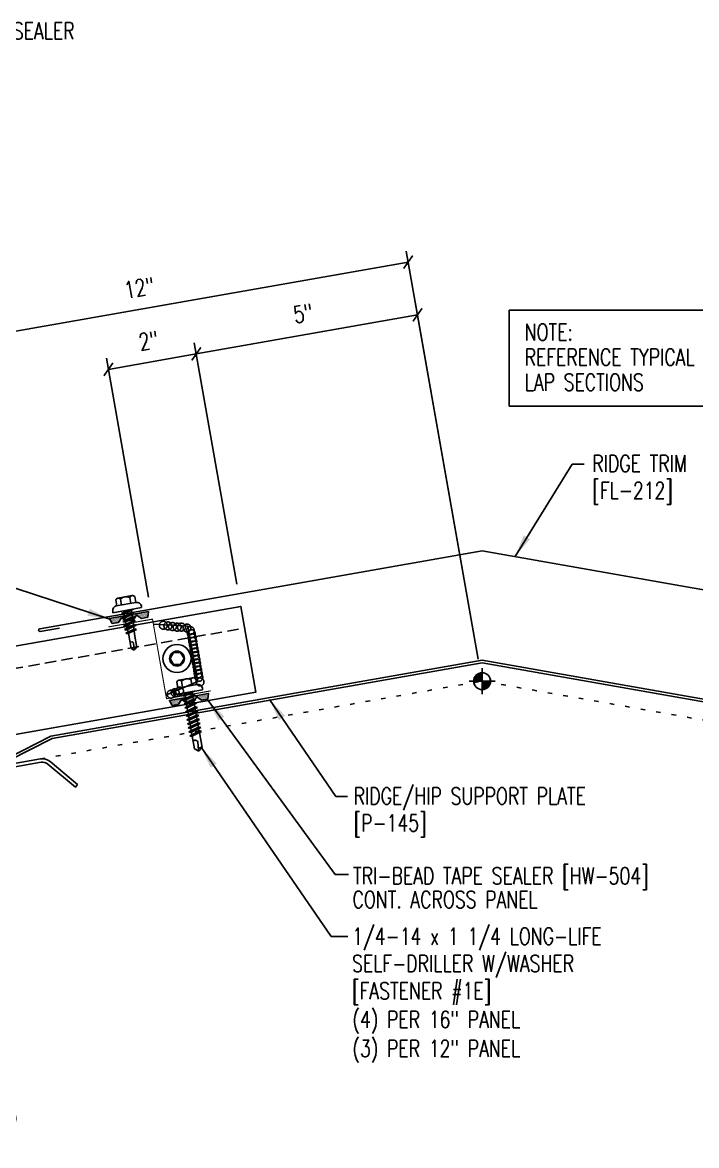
# Model space of a CAD drawing. Header units: inches. Extents: x -2 to 189, y 14 to 99.
# Drawn here: x 12.93 to 27.94, y 13.7 to 38.71 of the extents above; entities that cross this region are included whole.
import ezdxf

# ---------------------------------------------------------------- set-up
doc = ezdxf.new("R2010")
doc.units = ezdxf.units.IN
doc.header["$MEASUREMENT"] = 0
for name, pattern in [('CENTER2', [1.125, 0.75, -0.125, 0.125, -0.125]), ('DASH2', [0.1875, 0.125, -0.0625]), ('DOT', [0.25, 0, -0.25])]:
    doc.linetypes.add(name, pattern=pattern)
for name, color, linetype in [('CLO', 3, 'Continuous'), ('DIM', 2, 'Continuous'), ('FASTENER', 9, 'Continuous'), ('PANEL', 11, 'Continuous'), ('PURLIN', 1, 'Continuous'), ('SEALANT', 253, 'CENTER2'), ('SECTION', 11, 'Continuous'), ('STLA', 12, 'Continuous'), ('TAPE', 8, 'Continuous'), ('TEXT', 2, 'Continuous'), ('TRIM', 6, 'Continuous')]:
    doc.layers.add(name, color=color, linetype=linetype)
doc.styles.add('TEXT1', font='ROMANS.shx', dxfattribs={"width": 0.75, "height": 0.375})
doc.dimstyles.new('DETAIL', dxfattribs={"dimscale": 4, "dimtxt": 0.375, "dimasz": 0.0625, "dimexe": 0.0625, "dimexo": 0.125, "dimgap": 0.0625, "dimtad": 1, "dimdec": 4, "dimzin": 3, "dimdsep": 46, "dimlunit": 4, "dimtxsty": 'TEXT1', "dimblk": 'ARCHTICK', "dimcen": 0.0625, "dimclrd": 7, "dimclre": 7, "dimclrt": 2, "dimadec": 0, "dimazin": 0, "dimtfac": 0.59375, "dimtdec": 4, "dimtmove": 0, "dimatfit": 3, "dimfxl": 0, "dimfrac": 2, "dimtolj": 1, "dimtzin": 3, "dimarcsym": 0})
doc.dimstyles.new('DETAIL$7', dxfattribs={"dimscale": 4, "dimtxt": 0.375, "dimasz": 0.125, "dimexe": 0.0625, "dimexo": 0.125, "dimgap": 0.0625, "dimtad": 1, "dimdec": 4, "dimzin": 3, "dimdsep": 46, "dimlunit": 4, "dimtxsty": 'TEXT1', "dimblk": 'ARCHTICK', "dimcen": 0.0625, "dimclrd": 7, "dimclre": 7, "dimclrt": 2, "dimadec": 0, "dimazin": 0, "dimtfac": 0.59375, "dimtdec": 4, "dimtmove": 0, "dimatfit": 3, "dimfxl": 0, "dimfrac": 2, "dimtolj": 1, "dimtzin": 3, "dimarcsym": 0})

# ---------------------------------------------------------------- blocks, each defined once
blk = doc.blocks.new('_ArchTick')
at = {"color": 0, "linetype": 'ByBlock', "const_width": 0.15}
blk.add_lwpolyline([(-0.5, -0.5), (0.5, 0.5)], dxfattribs=at)
blk = doc.blocks.new('*D16')
at = {"layer": 'DEFPOINTS', "color": 0}
for p in [(21.516, 33.376), (10.919, 24.457), (23.162, 24.046)]:
    blk.add_point(p, dxfattribs=at)
at = {"layer": 'DIM', "color": 7, "lineweight": -2}
for p, q in [((23.075, 24.538), (21.473, 33.622)), ((9.713, 31.295), (21.516, 33.376)), ((10.832, 24.949), (9.669, 31.541))]:
    blk.add_line(p, q, dxfattribs=at)
at = {"layer": 'DIM', "color": 7, "lineweight": -2, "xscale": 0.25, "yscale": 0.25, "zscale": 0.25}
for p, rotation in [((21.516, 33.376), 10), ((9.713, 31.295), 190)]:
    blk.add_blockref('_ArchTick', p, dxfattribs=dict(at, rotation=rotation))
at = {"layer": 'DIM', "color": 2, "insert": (15.532, 32.802), "char_height": 0.375, "attachment_point": 5, "rotation": 10, "style": 'TEXT1'}
blk.add_mtext('\\A1;12"', dxfattribs=at)
blk = doc.blocks.new('*D17')
at = {"layer": 'DEFPOINTS', "color": 0}
for p in [(21.724, 32.201), (17.791, 25.711), (23.162, 24.046)]:
    blk.add_point(p, dxfattribs=at)
at = {"layer": 'DIM', "color": 7, "lineweight": -2}
for p, q in [((23.075, 24.538), (21.68, 32.447)), ((16.8, 31.332), (21.724, 32.201)), ((17.704, 26.203), (16.756, 31.579))]:
    blk.add_line(p, q, dxfattribs=at)
at = {"layer": 'DIM', "color": 7, "lineweight": -2, "xscale": 0.25, "yscale": 0.25, "zscale": 0.25}
for p, rotation in [((21.724, 32.201), 10), ((16.8, 31.332), 190)]:
    blk.add_blockref('_ArchTick', p, dxfattribs=dict(at, rotation=rotation))
at = {"layer": 'DIM', "color": 2, "insert": (19.18, 32.233), "char_height": 0.375, "attachment_point": 5, "rotation": 10, "style": 'TEXT1'}
blk.add_mtext('\\A1;5"', dxfattribs=at)
blk = doc.blocks.new('*X7')
at = {"color": 0}
for p, q in [((-0.434, 0.135), (-0.434, 0.135)), ((-0.434, 0.123), (-0.434, 0.123)), ((-0.422, 0.141), (-0.422, 0.141)), ((-0.422, 0.129), (-0.422, 0.129)), ((-0.422, 0.117), (-0.422, 0.117)), ((-0.422, 0.105), (-0.422, 0.105)), ((-0.422, 0.094), (-0.422, 0.094)), ((-0.422, 0.082), (-0.422, 0.082)), ((-0.41, 0.135), (-0.41, 0.135)), ((-0.41, 0.123), (-0.41, 0.123)), ((-0.41, 0.111), (-0.41, 0.111)), ((-0.41, 0.1), (-0.41, 0.1)), ((-0.41, 0.088), (-0.41, 0.088)), ((-0.41, 0.076), (-0.41, 0.076)), ((-0.41, 0.064), (-0.41, 0.064)), ((-0.41, 0.053), (-0.41, 0.053)), ((-0.41, 0.041), (-0.41, 0.041)), ((-0.398, 0.141), (-0.398, 0.141)), ((-0.398, 0.129), (-0.398, 0.129)), ((-0.398, 0.117), (-0.398, 0.117)), ((-0.398, 0.105), (-0.398, 0.105)), ((-0.398, 0.094), (-0.398, 0.094)), ((-0.398, 0.082), (-0.398, 0.082)), ((-0.398, 0.07), (-0.398, 0.07)), ((-0.398, 0.059), (-0.398, 0.059)), ((-0.398, 0.047), (-0.398, 0.047)), ((-0.398, 0.035), (-0.398, 0.035)), ((-0.398, 0.023), (-0.398, 0.023)), ((-0.387, 0.135), (-0.387, 0.135)), ((-0.387, 0.123), (-0.387, 0.123)), ((-0.387, 0.111), (-0.387, 0.111)), ((-0.387, 0.1), (-0.387, 0.1)), ((-0.387, 0.088), (-0.387, 0.088)), ((-0.387, 0.076), (-0.387, 0.076)), ((-0.387, 0.064), (-0.387, 0.064)), ((-0.387, 0.053), (-0.387, 0.053)), ((-0.387, 0.041), (-0.387, 0.041)), ((-0.387, 0.029), (-0.387, 0.029)), ((-0.375, 0.141), (-0.375, 0.141)), ((-0.375, 0.129), (-0.375, 0.129)), ((-0.375, 0.117), (-0.375, 0.117)), ((-0.375, 0.105), (-0.375, 0.105)), ((-0.375, 0.094), (-0.375, 0.094)), ((-0.375, 0.082), (-0.375, 0.082)), ((-0.375, 0.07), (-0.375, 0.07)), ((-0.375, 0.059), (-0.375, 0.059)), ((-0.375, 0.047), (-0.375, 0.047)), ((-0.375, 0.035), (-0.375, 0.035)), ((-0.375, 0.023), (-0.375, 0.023)), ((-0.363, 0.135), (-0.363, 0.135)), ((-0.363, 0.123), (-0.363, 0.123)), ((-0.363, 0.111), (-0.363, 0.111)), ((-0.363, 0.1), (-0.363, 0.1)), ((-0.363, 0.088), (-0.363, 0.088)), ((-0.363, 0.076), (-0.363, 0.076)), ((-0.363, 0.064), (-0.363, 0.064)), ((-0.363, 0.053), (-0.363, 0.053)), ((-0.363, 0.041), (-0.363, 0.041)), ((-0.363, 0.029), (-0.363, 0.029)), ((-0.352, 0.141), (-0.352, 0.141)), ((-0.352, 0.129), (-0.352, 0.129)), ((-0.352, 0.117), (-0.352, 0.117)), ((-0.352, 0.105), (-0.352, 0.105)), ((-0.352, 0.094), (-0.352, 0.094)), ((-0.352, 0.082), (-0.352, 0.082)), ((-0.352, 0.07), (-0.352, 0.07)), ((-0.352, 0.059), (-0.352, 0.059)), ((-0.352, 0.047), (-0.352, 0.047)), ((-0.352, 0.035), (-0.352, 0.035)), ((-0.352, 0.023), (-0.352, 0.023)), ((-0.34, 0.135), (-0.34, 0.135)), ((-0.34, 0.123), (-0.34, 0.123)), ((-0.34, 0.111), (-0.34, 0.111)), ((-0.34, 0.1), (-0.34, 0.1)), ((-0.34, 0.088), (-0.34, 0.088)), ((-0.34, 0.076), (-0.34, 0.076)), ((-0.34, 0.064), (-0.34, 0.064)), ((-0.34, 0.053), (-0.34, 0.053)), ((-0.34, 0.041), (-0.34, 0.041)), ((-0.34, 0.029), (-0.34, 0.029)), ((-0.328, 0.141), (-0.328, 0.141)), ((-0.328, 0.129), (-0.328, 0.129)), ((-0.328, 0.117), (-0.328, 0.117)), ((-0.328, 0.105), (-0.328, 0.105)), ((-0.328, 0.094), (-0.328, 0.094)), ((-0.328, 0.082), (-0.328, 0.082)), ((-0.328, 0.07), (-0.328, 0.07)), ((-0.328, 0.059), (-0.328, 0.059)), ((-0.328, 0.047), (-0.328, 0.047)), ((-0.328, 0.035), (-0.328, 0.035)), ((-0.328, 0.023), (-0.328, 0.023)), ((-0.316, 0.135), (-0.316, 0.135)), ((-0.316, 0.123), (-0.316, 0.123)), ((-0.316, 0.111), (-0.316, 0.111)), ((-0.316, 0.1), (-0.316, 0.1)), ((-0.316, 0.088), (-0.316, 0.088)), ((-0.316, 0.076), (-0.316, 0.076)), ((-0.316, 0.064), (-0.316, 0.064)), ((-0.316, 0.053), (-0.316, 0.053)), ((-0.316, 0.041), (-0.316, 0.041)), ((-0.316, 0.029), (-0.316, 0.029)), ((-0.305, 0.141), (-0.305, 0.141)), ((-0.305, 0.129), (-0.305, 0.129)), ((-0.305, 0.117), (-0.305, 0.117)), ((-0.305, 0.105), (-0.305, 0.105)), ((-0.305, 0.094), (-0.305, 0.094)), ((-0.305, 0.082), (-0.305, 0.082)), ((-0.305, 0.07), (-0.305, 0.07)), ((-0.305, 0.059), (-0.305, 0.059)), ((-0.305, 0.047), (-0.305, 0.047)), ((-0.305, 0.035), (-0.305, 0.035)), ((-0.305, 0.023), (-0.305, 0.023)), ((-0.293, 0.135), (-0.293, 0.135)), ((-0.293, 0.123), (-0.293, 0.123)), ((-0.293, 0.111), (-0.293, 0.111)), ((-0.293, 0.1), (-0.293, 0.1)), ((-0.293, 0.088), (-0.293, 0.088)), ((-0.293, 0.076), (-0.293, 0.076)), ((-0.293, 0.064), (-0.293, 0.064)), ((-0.293, 0.053), (-0.293, 0.053)), ((-0.293, 0.041), (-0.293, 0.041)), ((-0.293, 0.029), (-0.293, 0.029)), ((-0.281, 0.141), (-0.281, 0.141)), ((-0.281, 0.129), (-0.281, 0.129)), ((-0.281, 0.117), (-0.281, 0.117)), ((-0.281, 0.105), (-0.281, 0.105)), ((-0.281, 0.094), (-0.281, 0.094)), ((-0.281, 0.082), (-0.281, 0.082)), ((-0.281, 0.07), (-0.281, 0.07)), ((-0.281, 0.059), (-0.281, 0.059)), ((-0.281, 0.047), (-0.281, 0.047)), ((-0.281, 0.035), (-0.281, 0.035)), ((-0.281, 0.023), (-0.281, 0.023)), ((-0.27, 0.135), (-0.27, 0.135)), ((-0.27, 0.123), (-0.27, 0.123)), ((-0.27, 0.111), (-0.27, 0.111)), ((-0.27, 0.1), (-0.27, 0.1)), ((-0.27, 0.088), (-0.27, 0.088)), ((-0.27, 0.076), (-0.27, 0.076)), ((-0.27, 0.064), (-0.27, 0.064)), ((-0.27, 0.053), (-0.27, 0.053)), ((-0.27, 0.041), (-0.27, 0.041)), ((-0.27, 0.029), (-0.27, 0.029)), ((-0.258, 0.141), (-0.258, 0.141)), ((-0.258, 0.129), (-0.258, 0.129)), ((-0.258, 0.117), (-0.258, 0.117)), ((-0.258, 0.105), (-0.258, 0.105)), ((-0.258, 0.094), (-0.258, 0.094)), ((-0.258, 0.082), (-0.258, 0.082)), ((-0.258, 0.07), (-0.258, 0.07)), ((-0.258, 0.059), (-0.258, 0.059)), ((-0.258, 0.047), (-0.258, 0.047)), ((-0.258, 0.035), (-0.258, 0.035)), ((-0.258, 0.023), (-0.258, 0.023)), ((-0.246, 0.135), (-0.246, 0.135)), ((-0.246, 0.123), (-0.246, 0.123)), ((-0.246, 0.111), (-0.246, 0.111)), ((-0.246, 0.1), (-0.246, 0.1)), ((-0.246, 0.088), (-0.246, 0.088)), ((-0.246, 0.076), (-0.246, 0.076)), ((-0.246, 0.064), (-0.246, 0.064)), ((-0.246, 0.053), (-0.246, 0.053)), ((-0.246, 0.041), (-0.246, 0.041)), ((-0.234, 0.141), (-0.234, 0.141)), ((-0.234, 0.129), (-0.234, 0.129)), ((-0.234, 0.117), (-0.234, 0.117)), ((-0.234, 0.105), (-0.234, 0.105)), ((-0.234, 0.094), (-0.234, 0.094)), ((-0.234, 0.082), (-0.234, 0.082)), ((-0.234, 0.07), (-0.234, 0.07)), ((-0.234, 0.059), (-0.234, 0.059)), ((-0.234, 0.047), (-0.234, 0.047)), ((-0.223, 0.135), (-0.223, 0.135)), ((-0.223, 0.123), (-0.223, 0.123)), ((-0.223, 0.111), (-0.223, 0.111)), ((-0.223, 0.1), (-0.223, 0.1)), ((-0.223, 0.088), (-0.223, 0.088)), ((-0.223, 0.076), (-0.223, 0.076)), ((-0.223, 0.064), (-0.223, 0.064)), ((-0.211, 0.141), (-0.211, 0.141)), ((-0.211, 0.129), (-0.211, 0.129)), ((-0.211, 0.117), (-0.211, 0.117)), ((-0.211, 0.105), (-0.211, 0.105)), ((-0.211, 0.094), (-0.211, 0.094)), ((-0.211, 0.082), (-0.211, 0.082)), ((-0.211, 0.07), (-0.211, 0.07)), ((-0.199, 0.135), (-0.199, 0.135)), ((-0.199, 0.123), (-0.199, 0.123)), ((-0.199, 0.111), (-0.199, 0.111)), ((-0.199, 0.1), (-0.199, 0.1)), ((-0.199, 0.088), (-0.199, 0.088)), ((-0.188, 0.141), (-0.188, 0.141)), ((-0.188, 0.129), (-0.188, 0.129)), ((-0.188, 0.117), (-0.188, 0.117)), ((-0.188, 0.105), (-0.188, 0.105)), ((-0.188, 0.094), (-0.188, 0.094)), ((-0.176, 0.135), (-0.176, 0.135)), ((-0.176, 0.123), (-0.176, 0.123)), ((-0.176, 0.111), (-0.176, 0.111)), ((-0.164, 0.141), (-0.164, 0.141)), ((-0.164, 0.129), (-0.164, 0.129)), ((-0.164, 0.117), (-0.164, 0.117)), ((-0.164, 0.105), (-0.164, 0.105)), ((-0.152, 0.135), (-0.152, 0.135)), ((-0.152, 0.123), (-0.152, 0.123)), ((-0.152, 0.111), (-0.152, 0.111)), ((-0.152, 0.1), (-0.152, 0.1)), ((-0.141, 0.141), (-0.141, 0.141)), ((-0.141, 0.129), (-0.141, 0.129)), ((-0.141, 0.117), (-0.141, 0.117)), ((-0.141, 0.105), (-0.141, 0.105)), ((-0.141, 0.094), (-0.141, 0.094)), ((-0.141, 0.082), (-0.141, 0.082)), ((-0.129, 0.135), (-0.129, 0.135)), ((-0.129, 0.123), (-0.129, 0.123)), ((-0.129, 0.111), (-0.129, 0.111)), ((-0.129, 0.1), (-0.129, 0.1)), ((-0.129, 0.088), (-0.129, 0.088)), ((-0.129, 0.076), (-0.129, 0.076)), ((-0.117, 0.141), (-0.117, 0.141)), ((-0.117, 0.129), (-0.117, 0.129)), ((-0.117, 0.117), (-0.117, 0.117)), ((-0.117, 0.105), (-0.117, 0.105)), ((-0.117, 0.094), (-0.117, 0.094)), ((-0.117, 0.082), (-0.117, 0.082)), ((-0.117, 0.07), (-0.117, 0.07)), ((-0.117, 0.059), (-0.117, 0.059)), ((-0.105, 0.135), (-0.105, 0.135)), ((-0.105, 0.123), (-0.105, 0.123)), ((-0.105, 0.111), (-0.105, 0.111)), ((-0.105, 0.1), (-0.105, 0.1)), ((-0.105, 0.088), (-0.105, 0.088)), ((-0.105, 0.076), (-0.105, 0.076)), ((-0.105, 0.064), (-0.105, 0.064)), ((-0.105, 0.053), (-0.105, 0.053)), ((-0.094, 0.141), (-0.094, 0.141)), ((-0.094, 0.129), (-0.094, 0.129)), ((-0.094, 0.117), (-0.094, 0.117)), ((-0.094, 0.105), (-0.094, 0.105)), ((-0.094, 0.094), (-0.094, 0.094)), ((-0.094, 0.082), (-0.094, 0.082)), ((-0.094, 0.07), (-0.094, 0.07)), ((-0.094, 0.059), (-0.094, 0.059)), ((-0.094, 0.047), (-0.094, 0.047)), ((-0.094, 0.035), (-0.094, 0.035)), ((-0.082, 0.135), (-0.082, 0.135)), ((-0.082, 0.123), (-0.082, 0.123)), ((-0.082, 0.111), (-0.082, 0.111)), ((-0.082, 0.1), (-0.082, 0.1)), ((-0.082, 0.088), (-0.082, 0.088)), ((-0.082, 0.076), (-0.082, 0.076)), ((-0.082, 0.064), (-0.082, 0.064)), ((-0.082, 0.053), (-0.082, 0.053)), ((-0.082, 0.041), (-0.082, 0.041)), ((-0.082, 0.029), (-0.082, 0.029)), ((-0.07, 0.141), (-0.07, 0.141)), ((-0.07, 0.129), (-0.07, 0.129)), ((-0.07, 0.117), (-0.07, 0.117)), ((-0.07, 0.105), (-0.07, 0.105)), ((-0.07, 0.094), (-0.07, 0.094)), ((-0.07, 0.082), (-0.07, 0.082)), ((-0.07, 0.07), (-0.07, 0.07)), ((-0.07, 0.059), (-0.07, 0.059)), ((-0.07, 0.047), (-0.07, 0.047)), ((-0.07, 0.035), (-0.07, 0.035)), ((-0.07, 0.023), (-0.07, 0.023)), ((-0.059, 0.135), (-0.059, 0.135)), ((-0.059, 0.123), (-0.059, 0.123)), ((-0.059, 0.111), (-0.059, 0.111)), ((-0.059, 0.1), (-0.059, 0.1)), ((-0.059, 0.088), (-0.059, 0.088)), ((-0.059, 0.076), (-0.059, 0.076)), ((-0.059, 0.064), (-0.059, 0.064)), ((-0.059, 0.053), (-0.059, 0.053)), ((-0.059, 0.041), (-0.059, 0.041)), ((-0.059, 0.029), (-0.059, 0.029)), ((-0.047, 0.141), (-0.047, 0.141)), ((-0.047, 0.129), (-0.047, 0.129)), ((-0.047, 0.117), (-0.047, 0.117)), ((-0.047, 0.105), (-0.047, 0.105)), ((-0.047, 0.094), (-0.047, 0.094)), ((-0.047, 0.082), (-0.047, 0.082)), ((-0.047, 0.07), (-0.047, 0.07)), ((-0.047, 0.059), (-0.047, 0.059)), ((-0.047, 0.047), (-0.047, 0.047)), ((-0.047, 0.035), (-0.047, 0.035)), ((-0.047, 0.023), (-0.047, 0.023)), ((-0.035, 0.135), (-0.035, 0.135)), ((-0.035, 0.123), (-0.035, 0.123)), ((-0.035, 0.111), (-0.035, 0.111)), ((-0.035, 0.1), (-0.035, 0.1)), ((-0.035, 0.088), (-0.035, 0.088)), ((-0.035, 0.076), (-0.035, 0.076)), ((-0.035, 0.064), (-0.035, 0.064)), ((-0.035, 0.053), (-0.035, 0.053)), ((-0.035, 0.041), (-0.035, 0.041)), ((-0.035, 0.029), (-0.035, 0.029)), ((-0.023, 0.141), (-0.023, 0.141)), ((-0.023, 0.129), (-0.023, 0.129)), ((-0.023, 0.117), (-0.023, 0.117)), ((-0.023, 0.105), (-0.023, 0.105)), ((-0.023, 0.094), (-0.023, 0.094)), ((-0.023, 0.082), (-0.023, 0.082)), ((-0.023, 0.07), (-0.023, 0.07)), ((-0.023, 0.059), (-0.023, 0.059)), ((-0.023, 0.047), (-0.023, 0.047)), ((-0.023, 0.035), (-0.023, 0.035)), ((-0.023, 0.023), (-0.023, 0.023)), ((-0.012, 0.135), (-0.012, 0.135)), ((-0.012, 0.123), (-0.012, 0.123)), ((-0.012, 0.111), (-0.012, 0.111)), ((-0.012, 0.1), (-0.012, 0.1)), ((-0.012, 0.088), (-0.012, 0.088)), ((-0.012, 0.076), (-0.012, 0.076)), ((-0.012, 0.064), (-0.012, 0.064)), ((-0.012, 0.053), (-0.012, 0.053)), ((-0.012, 0.041), (-0.012, 0.041)), ((-0.012, 0.029), (-0.012, 0.029)), ((0, 0.141), (0, 0.141)), ((0, 0.129), (0, 0.129)), ((0, 0.117), (0, 0.117)), ((0, 0.105), (0, 0.105)), ((0, 0.094), (0, 0.094)), ((0, 0.082), (0, 0.082)), ((0, 0.07), (0, 0.07)), ((0, 0.059), (0, 0.059)), ((0, 0.047), (0, 0.047)), ((0, 0.035), (0, 0.035)), ((0, 0.023), (0, 0.023)), ((0.012, 0.135), (0.012, 0.135)), ((0.012, 0.123), (0.012, 0.123)), ((0.012, 0.111), (0.012, 0.111)), ((0.012, 0.1), (0.012, 0.1)), ((0.012, 0.088), (0.012, 0.088)), ((0.012, 0.076), (0.012, 0.076)), ((0.012, 0.064), (0.012, 0.064)), ((0.012, 0.053), (0.012, 0.053)), ((0.012, 0.041), (0.012, 0.041)), ((0.012, 0.029), (0.012, 0.029)), ((0.023, 0.141), (0.023, 0.141)), ((0.023, 0.129), (0.023, 0.129)), ((0.023, 0.117), (0.023, 0.117)), ((0.023, 0.105), (0.023, 0.105)), ((0.023, 0.094), (0.023, 0.094)), ((0.023, 0.082), (0.023, 0.082)), ((0.023, 0.07), (0.023, 0.07)), ((0.023, 0.059), (0.023, 0.059)), ((0.023, 0.047), (0.023, 0.047)), ((0.023, 0.035), (0.023, 0.035)), ((0.023, 0.023), (0.023, 0.023)), ((0.035, 0.135), (0.035, 0.135)), ((0.035, 0.123), (0.035, 0.123)), ((0.035, 0.111), (0.035, 0.111)), ((0.035, 0.1), (0.035, 0.1)), ((0.035, 0.088), (0.035, 0.088)), ((0.035, 0.076), (0.035, 0.076)), ((0.035, 0.064), (0.035, 0.064)), ((0.035, 0.053), (0.035, 0.053)), ((0.035, 0.041), (0.035, 0.041)), ((0.035, 0.029), (0.035, 0.029)), ((0.047, 0.141), (0.047, 0.141)), ((0.047, 0.129), (0.047, 0.129)), ((0.047, 0.117), (0.047, 0.117)), ((0.047, 0.105), (0.047, 0.105)), ((0.047, 0.094), (0.047, 0.094)), ((0.047, 0.082), (0.047, 0.082)), ((0.047, 0.07), (0.047, 0.07)), ((0.047, 0.059), (0.047, 0.059)), ((0.047, 0.047), (0.047, 0.047)), ((0.047, 0.035), (0.047, 0.035)), ((0.047, 0.023), (0.047, 0.023)), ((0.059, 0.135), (0.059, 0.135)), ((0.059, 0.123), (0.059, 0.123)), ((0.059, 0.111), (0.059, 0.111)), ((0.059, 0.1), (0.059, 0.1)), ((0.059, 0.088), (0.059, 0.088)), ((0.059, 0.076), (0.059, 0.076)), ((0.059, 0.064), (0.059, 0.064)), ((0.059, 0.053), (0.059, 0.053)), ((0.059, 0.041), (0.059, 0.041)), ((0.059, 0.029), (0.059, 0.029)), ((0.07, 0.141), (0.07, 0.141)), ((0.07, 0.129), (0.07, 0.129)), ((0.07, 0.117), (0.07, 0.117)), ((0.07, 0.105), (0.07, 0.105)), ((0.07, 0.094), (0.07, 0.094)), ((0.07, 0.082), (0.07, 0.082)), ((0.07, 0.07), (0.07, 0.07)), ((0.07, 0.059), (0.07, 0.059)), ((0.07, 0.047), (0.07, 0.047)), ((0.07, 0.035), (0.07, 0.035)), ((0.07, 0.023), (0.07, 0.023)), ((0.082, 0.135), (0.082, 0.135)), ((0.082, 0.123), (0.082, 0.123)), ((0.082, 0.111), (0.082, 0.111)), ((0.082, 0.1), (0.082, 0.1)), ((0.082, 0.088), (0.082, 0.088)), ((0.082, 0.076), (0.082, 0.076)), ((0.082, 0.064), (0.082, 0.064)), ((0.082, 0.053), (0.082, 0.053)), ((0.082, 0.041), (0.082, 0.041)), ((0.082, 0.029), (0.082, 0.029)), ((0.094, 0.141), (0.094, 0.141)), ((0.094, 0.129), (0.094, 0.129)), ((0.094, 0.117), (0.094, 0.117)), ((0.094, 0.105), (0.094, 0.105)), ((0.094, 0.094), (0.094, 0.094)), ((0.094, 0.082), (0.094, 0.082)), ((0.094, 0.07), (0.094, 0.07)), ((0.094, 0.059), (0.094, 0.059)), ((0.094, 0.047), (0.094, 0.047)), ((0.094, 0.035), (0.094, 0.035)), ((0.105, 0.135), (0.105, 0.135)), ((0.105, 0.123), (0.105, 0.123)), ((0.105, 0.111), (0.105, 0.111)), ((0.105, 0.1), (0.105, 0.1)), ((0.105, 0.088), (0.105, 0.088)), ((0.105, 0.076), (0.105, 0.076)), ((0.105, 0.064), (0.105, 0.064)), ((0.105, 0.053), (0.105, 0.053)), ((0.117, 0.141), (0.117, 0.141)), ((0.117, 0.129), (0.117, 0.129)), ((0.117, 0.117), (0.117, 0.117)), ((0.117, 0.105), (0.117, 0.105)), ((0.117, 0.094), (0.117, 0.094)), ((0.117, 0.082), (0.117, 0.082)), ((0.117, 0.07), (0.117, 0.07)), ((0.117, 0.059), (0.117, 0.059)), ((0.129, 0.135), (0.129, 0.135)), ((0.129, 0.123), (0.129, 0.123)), ((0.129, 0.111), (0.129, 0.111)), ((0.129, 0.1), (0.129, 0.1)), ((0.129, 0.088), (0.129, 0.088)), ((0.129, 0.076), (0.129, 0.076)), ((0.141, 0.141), (0.141, 0.141)), ((0.141, 0.129), (0.141, 0.129)), ((0.141, 0.117), (0.141, 0.117)), ((0.141, 0.105), (0.141, 0.105)), ((0.141, 0.094), (0.141, 0.094)), ((0.141, 0.082), (0.141, 0.082)), ((0.152, 0.135), (0.152, 0.135)), ((0.152, 0.123), (0.152, 0.123)), ((0.152, 0.111), (0.152, 0.111)), ((0.152, 0.1), (0.152, 0.1)), ((0.164, 0.141), (0.164, 0.141)), ((0.164, 0.129), (0.164, 0.129)), ((0.164, 0.117), (0.164, 0.117)), ((0.164, 0.105), (0.164, 0.105)), ((0.176, 0.135), (0.176, 0.135)), ((0.176, 0.123), (0.176, 0.123)), ((0.176, 0.111), (0.176, 0.111)), ((0.188, 0.141), (0.188, 0.141)), ((0.188, 0.129), (0.188, 0.129)), ((0.188, 0.117), (0.188, 0.117)), ((0.188, 0.105), (0.188, 0.105)), ((0.188, 0.094), (0.188, 0.094)), ((0.199, 0.135), (0.199, 0.135)), ((0.199, 0.123), (0.199, 0.123)), ((0.199, 0.111), (0.199, 0.111)), ((0.199, 0.1), (0.199, 0.1)), ((0.199, 0.088), (0.199, 0.088)), ((0.211, 0.141), (0.211, 0.141)), ((0.211, 0.129), (0.211, 0.129)), ((0.211, 0.117), (0.211, 0.117)), ((0.211, 0.105), (0.211, 0.105)), ((0.211, 0.094), (0.211, 0.094)), ((0.211, 0.082), (0.211, 0.082)), ((0.211, 0.07), (0.211, 0.07)), ((0.223, 0.135), (0.223, 0.135)), ((0.223, 0.123), (0.223, 0.123)), ((0.223, 0.111), (0.223, 0.111)), ((0.223, 0.1), (0.223, 0.1)), ((0.223, 0.088), (0.223, 0.088)), ((0.223, 0.076), (0.223, 0.076)), ((0.223, 0.064), (0.223, 0.064)), ((0.234, 0.141), (0.234, 0.141)), ((0.234, 0.129), (0.234, 0.129)), ((0.234, 0.117), (0.234, 0.117)), ((0.234, 0.105), (0.234, 0.105)), ((0.234, 0.094), (0.234, 0.094)), ((0.234, 0.082), (0.234, 0.082)), ((0.234, 0.07), (0.234, 0.07)), ((0.234, 0.059), (0.234, 0.059)), ((0.234, 0.047), (0.234, 0.047)), ((0.246, 0.135), (0.246, 0.135)), ((0.246, 0.123), (0.246, 0.123)), ((0.246, 0.111), (0.246, 0.111)), ((0.246, 0.1), (0.246, 0.1)), ((0.246, 0.088), (0.246, 0.088)), ((0.246, 0.076), (0.246, 0.076)), ((0.246, 0.064), (0.246, 0.064)), ((0.246, 0.053), (0.246, 0.053)), ((0.246, 0.041), (0.246, 0.041)), ((0.258, 0.141), (0.258, 0.141)), ((0.258, 0.129), (0.258, 0.129)), ((0.258, 0.117), (0.258, 0.117)), ((0.258, 0.105), (0.258, 0.105)), ((0.258, 0.094), (0.258, 0.094)), ((0.258, 0.082), (0.258, 0.082)), ((0.258, 0.07), (0.258, 0.07)), ((0.258, 0.059), (0.258, 0.059)), ((0.258, 0.047), (0.258, 0.047)), ((0.258, 0.035), (0.258, 0.035)), ((0.258, 0.023), (0.258, 0.023)), ((0.27, 0.135), (0.27, 0.135)), ((0.27, 0.123), (0.27, 0.123)), ((0.27, 0.111), (0.27, 0.111)), ((0.27, 0.1), (0.27, 0.1)), ((0.27, 0.088), (0.27, 0.088)), ((0.27, 0.076), (0.27, 0.076)), ((0.27, 0.064), (0.27, 0.064)), ((0.27, 0.053), (0.27, 0.053)), ((0.27, 0.041), (0.27, 0.041)), ((0.27, 0.029), (0.27, 0.029)), ((0.281, 0.141), (0.281, 0.141)), ((0.281, 0.129), (0.281, 0.129)), ((0.281, 0.117), (0.281, 0.117)), ((0.281, 0.105), (0.281, 0.105)), ((0.281, 0.094), (0.281, 0.094)), ((0.281, 0.082), (0.281, 0.082)), ((0.281, 0.07), (0.281, 0.07)), ((0.281, 0.059), (0.281, 0.059)), ((0.281, 0.047), (0.281, 0.047)), ((0.281, 0.035), (0.281, 0.035)), ((0.281, 0.023), (0.281, 0.023)), ((0.293, 0.135), (0.293, 0.135)), ((0.293, 0.123), (0.293, 0.123)), ((0.293, 0.111), (0.293, 0.111)), ((0.293, 0.1), (0.293, 0.1)), ((0.293, 0.088), (0.293, 0.088)), ((0.293, 0.076), (0.293, 0.076)), ((0.293, 0.064), (0.293, 0.064)), ((0.293, 0.053), (0.293, 0.053)), ((0.293, 0.041), (0.293, 0.041)), ((0.293, 0.029), (0.293, 0.029)), ((0.305, 0.141), (0.305, 0.141)), ((0.305, 0.129), (0.305, 0.129)), ((0.305, 0.117), (0.305, 0.117)), ((0.305, 0.105), (0.305, 0.105)), ((0.305, 0.094), (0.305, 0.094)), ((0.305, 0.082), (0.305, 0.082)), ((0.305, 0.07), (0.305, 0.07)), ((0.305, 0.059), (0.305, 0.059)), ((0.305, 0.047), (0.305, 0.047)), ((0.305, 0.035), (0.305, 0.035)), ((0.305, 0.023), (0.305, 0.023)), ((0.316, 0.135), (0.316, 0.135)), ((0.316, 0.123), (0.316, 0.123)), ((0.316, 0.111), (0.316, 0.111)), ((0.316, 0.1), (0.316, 0.1)), ((0.316, 0.088), (0.316, 0.088)), ((0.316, 0.076), (0.316, 0.076)), ((0.316, 0.064), (0.316, 0.064)), ((0.316, 0.053), (0.316, 0.053)), ((0.316, 0.041), (0.316, 0.041)), ((0.316, 0.029), (0.316, 0.029)), ((0.328, 0.141), (0.328, 0.141)), ((0.328, 0.129), (0.328, 0.129)), ((0.328, 0.117), (0.328, 0.117)), ((0.328, 0.105), (0.328, 0.105)), ((0.328, 0.094), (0.328, 0.094)), ((0.328, 0.082), (0.328, 0.082)), ((0.328, 0.07), (0.328, 0.07)), ((0.328, 0.059), (0.328, 0.059)), ((0.328, 0.047), (0.328, 0.047)), ((0.328, 0.035), (0.328, 0.035)), ((0.328, 0.023), (0.328, 0.023)), ((0.34, 0.135), (0.34, 0.135)), ((0.34, 0.123), (0.34, 0.123)), ((0.34, 0.111), (0.34, 0.111)), ((0.34, 0.1), (0.34, 0.1)), ((0.34, 0.088), (0.34, 0.088)), ((0.34, 0.076), (0.34, 0.076)), ((0.34, 0.064), (0.34, 0.064)), ((0.34, 0.053), (0.34, 0.053)), ((0.34, 0.041), (0.34, 0.041)), ((0.34, 0.029), (0.34, 0.029)), ((0.352, 0.141), (0.352, 0.141)), ((0.352, 0.129), (0.352, 0.129)), ((0.352, 0.117), (0.352, 0.117)), ((0.352, 0.105), (0.352, 0.105)), ((0.352, 0.094), (0.352, 0.094)), ((0.352, 0.082), (0.352, 0.082)), ((0.352, 0.07), (0.352, 0.07)), ((0.352, 0.059), (0.352, 0.059)), ((0.352, 0.047), (0.352, 0.047)), ((0.352, 0.035), (0.352, 0.035)), ((0.352, 0.023), (0.352, 0.023)), ((0.363, 0.135), (0.363, 0.135)), ((0.363, 0.123), (0.363, 0.123)), ((0.363, 0.111), (0.363, 0.111)), ((0.363, 0.1), (0.363, 0.1)), ((0.363, 0.088), (0.363, 0.088)), ((0.363, 0.076), (0.363, 0.076)), ((0.363, 0.064), (0.363, 0.064)), ((0.363, 0.053), (0.363, 0.053)), ((0.363, 0.041), (0.363, 0.041)), ((0.363, 0.029), (0.363, 0.029)), ((0.375, 0.141), (0.375, 0.141)), ((0.375, 0.129), (0.375, 0.129)), ((0.375, 0.117), (0.375, 0.117)), ((0.375, 0.105), (0.375, 0.105)), ((0.375, 0.094), (0.375, 0.094)), ((0.375, 0.082), (0.375, 0.082)), ((0.375, 0.07), (0.375, 0.07)), ((0.375, 0.059), (0.375, 0.059)), ((0.375, 0.047), (0.375, 0.047)), ((0.375, 0.035), (0.375, 0.035)), ((0.375, 0.023), (0.375, 0.023)), ((0.387, 0.135), (0.387, 0.135)), ((0.387, 0.123), (0.387, 0.123)), ((0.387, 0.111), (0.387, 0.111)), ((0.387, 0.1), (0.387, 0.1)), ((0.387, 0.088), (0.387, 0.088)), ((0.387, 0.076), (0.387, 0.076)), ((0.387, 0.064), (0.387, 0.064)), ((0.387, 0.053), (0.387, 0.053)), ((0.387, 0.041), (0.387, 0.041)), ((0.387, 0.029), (0.387, 0.029)), ((0.398, 0.141), (0.398, 0.141)), ((0.398, 0.129), (0.398, 0.129)), ((0.398, 0.117), (0.398, 0.117)), ((0.398, 0.105), (0.398, 0.105)), ((0.398, 0.094), (0.398, 0.094)), ((0.398, 0.082), (0.398, 0.082)), ((0.398, 0.07), (0.398, 0.07)), ((0.398, 0.059), (0.398, 0.059)), ((0.398, 0.047), (0.398, 0.047)), ((0.398, 0.035), (0.398, 0.035)), ((0.398, 0.023), (0.398, 0.023)), ((0.41, 0.135), (0.41, 0.135)), ((0.41, 0.123), (0.41, 0.123)), ((0.41, 0.111), (0.41, 0.111)), ((0.41, 0.1), (0.41, 0.1)), ((0.41, 0.088), (0.41, 0.088)), ((0.41, 0.076), (0.41, 0.076)), ((0.41, 0.064), (0.41, 0.064)), ((0.41, 0.053), (0.41, 0.053)), ((0.41, 0.041), (0.41, 0.041)), ((0.422, 0.141), (0.422, 0.141)), ((0.422, 0.129), (0.422, 0.129)), ((0.422, 0.117), (0.422, 0.117)), ((0.422, 0.105), (0.422, 0.105)), ((0.422, 0.094), (0.422, 0.094)), ((0.422, 0.082), (0.422, 0.082)), ((0.434, 0.135), (0.434, 0.135)), ((0.434, 0.123), (0.434, 0.123))]:
    blk.add_line(p, q, dxfattribs=at)
blk = doc.blocks.new('MB_DBTAP')
at = {"layer": 'TAPE', "color": 9}
blk.add_lwpolyline([(-0.403, 0.018), (-0.442, 0.141), (0.442, 0.141), (0.403, 0.018), (0.26, 0.018), (0.17, 0.109), (0.079, 0.018), (0, 0.018), (-0.079, 0.018), (-0.17, 0.109), (-0.26, 0.018)], close=True, dxfattribs=at)
at = {"layer": 'TAPE', "color": 251}
blk.add_blockref('*X7', (0, 0), dxfattribs=at)
blk = doc.blocks.new('MB_516W')
blk.add_lwpolyline([(-0.078, 0.135), (-0.156, 0), (-0.078, -0.135), (0.078, -0.135), (0.156, 0), (0.078, 0.135)], close=True)
for radius in [0.312, 0.166]:
    blk.add_circle((0, 0), radius)
blk = doc.blocks.new('A$C23AA14D5')
at = {"layer": 'CLO', "const_width": 0.0239}
blk.add_lwpolyline([(2.284, 0.187), (1.299, 0.014), (0.987, 1.785), (0.002, 1.611)], dxfattribs=at)
at = {"layer": 'CLO'}
blk.add_lwpolyline([(1.285, 0.094), (1.993, 0.397), (1.776, 1.628), (1.007, 1.67)], dxfattribs=at)
blk = doc.blocks.new('*D19')
at = {"layer": 'DEFPOINTS', "color": 0}
for p in [(16.8, 31.332), (17.791, 25.711), (15.825, 25.426)]:
    blk.add_point(p, dxfattribs=at)
at = {"layer": 'DIM', "color": 7, "lineweight": -2}
for p, q in [((17.704, 26.203), (16.756, 31.579)), ((14.844, 30.988), (16.8, 31.332)), ((15.738, 25.918), (14.801, 31.234))]:
    blk.add_line(p, q, dxfattribs=at)
at = {"layer": 'DIM', "color": 7, "lineweight": -2, "xscale": 0.25, "yscale": 0.25, "zscale": 0.25}
for p, rotation in [((16.8, 31.332), 10), ((14.844, 30.988), 190)]:
    blk.add_blockref('_ArchTick', p, dxfattribs=dict(at, rotation=rotation))
at = {"layer": 'DIM', "color": 2, "insert": (15.74, 31.626), "char_height": 0.375, "attachment_point": 5, "rotation": 10, "style": 'TEXT1'}
blk.add_mtext('\\A1;2"', dxfattribs=at)
blk = doc.blocks.new('fz5')
at = {"layer": 'FASTENER'}
for p, q in [((-0.217, 0.305), (-0.217, 0.171)), ((-0.163, 0.337), (0.159, 0.337)), ((-0.108, 0.305), (-0.108, 0.171)), ((0.105, 0.305), (0.105, 0.171)), ((0.214, 0.305), (0.214, 0.171)), ((-0.326, 0.071), (-0.326, 0.037)), ((-0.326, 0.037), (0.322, 0.037)), ((-0.226, 0.171), (0.214, 0.171)), ((-0.141, -0.014), (0.037, 0.037)), ((-0.105, -0.034), (0.137, 0.035)), ((-0.088, 0.037), (-0.088, 0.001)), ((-0.088, 0.037), (0.085, 0.037)), ((0.085, 0.037), (0.134, 0.037)), ((0.085, 0.02), (0.085, -0.041)), ((0.137, 0.035), (0.134, 0.037)), ((0.322, 0.071), (0.322, 0.037)), ((-0.105, -0.034), (-0.141, -0.014)), ((-0.141, -0.105), (0.102, -0.036)), ((-0.105, -0.125), (-0.141, -0.105)), ((-0.141, -0.196), (0.102, -0.127)), ((-0.105, -0.216), (-0.141, -0.196)), ((-0.141, -0.287), (0.102, -0.217)), ((-0.105, -0.125), (0.137, -0.056)), ((-0.105, -0.216), (0.137, -0.147)), ((-0.105, -0.307), (0.137, -0.238)), ((-0.088, -0.029), (-0.088, -0.09)), ((-0.088, -0.12), (-0.088, -0.181)), ((-0.084, -0.27), (-0.088, -0.211)), ((0.084, -0.223), (0.085, -0.211)), ((0.085, -0.071), (0.085, -0.131)), ((0.085, -0.162), (0.085, -0.211)), ((0.137, -0.056), (0.102, -0.036)), ((0.137, -0.147), (0.102, -0.127)), ((0.137, -0.238), (0.102, -0.217)), ((-0.105, -0.307), (-0.141, -0.287)), ((-0.141, -0.378), (0.102, -0.308)), ((-0.105, -0.398), (-0.141, -0.378)), ((-0.122, -0.463), (0.089, -0.403)), ((-0.086, -0.483), (-0.122, -0.463)), ((-0.105, -0.398), (0.137, -0.328)), ((-0.086, -0.483), (0.124, -0.423)), ((-0.078, -0.36), (-0.082, -0.3)), ((-0.071, -0.449), (-0.075, -0.389)), ((-0.066, -0.516), (-0.069, -0.478)), ((0.063, -0.515), (0.068, -0.439)), ((0.071, -0.408), (0.075, -0.346)), ((0.077, -0.315), (0.082, -0.253)), ((0.124, -0.423), (0.089, -0.403)), ((0.137, -0.328), (0.102, -0.308)), ((-0.066, -0.516), (-0.066, -0.82)), ((-0.003, -0.854), (0.009, -0.714)), ((0.063, -0.516), (0.063, -0.82)), ((-0.002, -0.866), (-0.066, -0.82)), ((-0.002, -0.866), (0.063, -0.82))]:
    blk.add_line(p, q, dxfattribs=at)
for centre, radius, start, end in [((-0.163, 0.274), 0.0628, 29.8754, 150.1246), ((-0.002, 0.141), 0.196, 56.9974, 123.0026), ((0.159, 0.274), 0.0628, 29.8754, 150.1246), ((-0.226, 0.071), 0.1, 90, 180), ((0.222, 0.071), 0.1, 0, 90), ((-0.036, -0.723), 0.0461, 11.1445, 130.906), ((0.073, -0.516), 0.01, 175.9484, 180), ((0.039, -0.855), 0.0422, 55.4585, 194.8454)]:
    blk.add_arc(centre, radius, start, end, dxfattribs=at)
blk = doc.blocks.new('A$C30686E82')
for p, q in [((-2.715, 0.761), (3.437, 0.761)), ((-2.715, 0.761), (-2.715, -1.379)), ((3.437, 0.761), (3.437, -1.379)), ((-2.715, -1.379), (3.437, -1.379))]:
    blk.add_line(p, q)
at = {"layer": 'TEXT', "style": 'TEXT1', "width": 0.75}
for s, p in [('NOTE:', (-2.368, 0.081)), ('REFERENCE TYPICAL TRIM', (-2.368, -0.477)), ('LAP SECTIONS', (-2.368, -1.035))]:
    blk.add_text(s, height=0.375, dxfattribs=at).set_placement(p)
blk = doc.blocks.new('wp')
at = {"layer": 'SECTION'}
for p, q in [((0, -0.0958), (0, 0.0958)), ((-0.0958, 0), (0.0958, 0))]:
    blk.add_line(p, q, dxfattribs=at)
at = {"layer": 'SECTION', "const_width": 0.0625}
for points in [[(0, 0.0312, 0.414214), (-0.0312, 0, 1)], [(0, -0.0312, 0.414214), (0.0312, 0, 1)]]:
    blk.add_lwpolyline(points, format="xyb", dxfattribs=at)
at = {"layer": 'SECTION'}
blk.add_circle((0, 0), 0.0625, dxfattribs=at)
blk = doc.blocks.new('dsc-P-145')
at = {"layer": 'TEXT', "style": 'TEXT1', "width": 0.75}
for s, p in [('RIDGE/HIP SUPPORT PLATE', (0, 0)), ('[P-145]', (0, -0.6))]:
    blk.add_text(s, height=0.375, dxfattribs=at).set_placement(p)
at = {"layer": 'TEXT', "style": 'TEXT1', "flags": 1}
for tag, p in [('COLOR', (0, -1.2)), ('CALC', (0, -1.2)), ('OPT1', (0, -1.2)), ('OPT2', (0, -1.2)), ('OPT3', (0, -1.2)), ('GAGE', (0, -1.2)), ('SHPLN', (0, -1.2)), ('PART', (0, -1.2)), ('DESCRIPTION', (0, -1.2)), ('MULTIPLE', (0, -1.2)), ('SPARE1', (0, -1.8)), ('SPARE2', (0, -1.8)), ('SPARE3', (0, -1.8)), ('SPARE4', (0, -1.8)), ('SPARE5', (0, -1.8)), ('SPARE6', (0, -1.8)), ('SPARE7', (0, -1.8)), ('SPARE8', (0, -1.8)), ('SPARE9', (0, -1.8)), ('SPARE10', (0, -1.8))]:
    blk.add_attdef(tag, p, '', height=0.375, dxfattribs=at)
blk = doc.blocks.new('A$C2A6C4B26')
at = {"layer": 'STLA'}
for p, q in [((-9.922, 5.316), (-0.32, 7.01)), ((9.281, 5.316), (-0.32, 7.01)), ((-0.32, 6.949), (-9.894, 5.261)), ((-0.32, 6.949), (9.253, 5.261)), ((-9.922, 5.316), (-10.883, 4.827)), ((-9.894, 5.261), (-10.855, 4.771))]:
    blk.add_line(p, q, dxfattribs=at)
blk = doc.blocks.new('FD-F1E')
at = {"layer": 'TEXT', "style": 'TEXT1', "width": 0.75}
for s, p in [('1/4-14 x 1 1/4 LONG-LIFE', (0.0047, -0.0408)), ('SELF-DRILLER W/WASHER', (0.0047, -0.1926)), ('[FASTENER #1E]', (0.0047, -0.3444))]:
    blk.add_text(s, height=0.09375, dxfattribs=at).set_placement(p)
blk.add_attdef('(QUANTITY)', (0.9263, -0.3444), '', height=0.0938, dxfattribs=at)
blk = doc.blocks.new('fz7')
at = {"layer": 'FASTENER'}
for p, q in [((-0.215, 0.305), (-0.215, 0.171)), ((-0.161, 0.337), (0.161, 0.337)), ((-0.107, 0.305), (-0.107, 0.171)), ((0.107, 0.305), (0.107, 0.171)), ((0.215, 0.305), (0.215, 0.171)), ((-0.324, 0.071), (-0.324, 0.037)), ((-0.324, 0.037), (0.324, 0.037)), ((-0.224, 0.171), (0.215, 0.171)), ((-0.139, -0.016), (0.046, 0.037)), ((-0.104, -0.036), (0.139, 0.033)), ((-0.086, 0.037), (-0.086, -0.001)), ((-0.086, 0.037), (0.086, 0.037)), ((0.086, 0.037), (0.133, 0.037)), ((0.086, 0.018), (0.086, -0.042)), ((0.139, 0.033), (0.133, 0.037)), ((0.324, 0.071), (0.324, 0.037)), ((-0.104, -0.036), (-0.139, -0.016)), ((-0.139, -0.107), (0.104, -0.038)), ((-0.104, -0.127), (-0.139, -0.107)), ((-0.139, -0.198), (0.104, -0.128)), ((-0.104, -0.218), (-0.139, -0.198)), ((-0.139, -0.289), (0.104, -0.219)), ((-0.104, -0.127), (0.139, -0.058)), ((-0.104, -0.218), (0.139, -0.149)), ((-0.104, -0.309), (0.139, -0.239)), ((-0.086, -0.031), (-0.086, -0.092)), ((-0.086, -0.122), (-0.086, -0.183)), ((-0.086, -0.213), (-0.086, -0.274)), ((0.086, -0.073), (0.086, -0.133)), ((0.086, -0.164), (0.086, -0.224)), ((0.139, -0.058), (0.104, -0.038)), ((0.139, -0.149), (0.104, -0.128)), ((0.139, -0.239), (0.104, -0.219)), ((-0.104, -0.309), (-0.139, -0.289)), ((-0.139, -0.38), (0.104, -0.31)), ((-0.104, -0.4), (-0.139, -0.38)), ((-0.139, -0.47), (0.104, -0.401)), ((-0.104, -0.491), (-0.139, -0.47)), ((-0.139, -0.561), (0.104, -0.492)), ((-0.104, -0.4), (0.139, -0.33)), ((-0.104, -0.491), (0.139, -0.421)), ((-0.086, -0.304), (-0.086, -0.364)), ((-0.086, -0.395), (-0.086, -0.455)), ((-0.086, -0.486), (-0.086, -0.546)), ((0.086, -0.255), (0.086, -0.315)), ((0.086, -0.345), (0.086, -0.406)), ((0.086, -0.436), (0.086, -0.497)), ((0.139, -0.33), (0.104, -0.31)), ((0.139, -0.421), (0.104, -0.401)), ((0.139, -0.512), (0.104, -0.492)), ((-0.104, -0.581), (-0.139, -0.561)), ((-0.139, -0.652), (0.104, -0.583)), ((-0.104, -0.672), (-0.139, -0.652)), ((-0.139, -0.743), (0.104, -0.674)), ((-0.104, -0.763), (-0.139, -0.743)), ((-0.104, -0.581), (0.139, -0.512)), ((-0.104, -0.672), (0.139, -0.603)), ((-0.104, -0.763), (0.139, -0.694)), ((-0.086, -0.577), (-0.086, -0.637)), ((-0.086, -0.667), (-0.086, -0.728)), ((0.086, -0.527), (0.086, -0.588)), ((0.086, -0.618), (0.086, -0.679)), ((0.086, -0.709), (0.086, -0.77)), ((0.139, -0.603), (0.104, -0.583)), ((0.139, -0.694), (0.104, -0.674)), ((-0.139, -0.834), (0.104, -0.765)), ((-0.104, -0.854), (-0.139, -0.834)), ((-0.139, -0.925), (0.104, -0.856)), ((-0.104, -0.945), (-0.139, -0.925)), ((-0.104, -0.854), (0.139, -0.785)), ((-0.104, -0.945), (0.139, -0.876)), ((-0.086, -0.758), (-0.086, -0.819)), ((-0.086, -0.849), (-0.086, -0.91)), ((-0.086, -0.94), (-0.086, -1.232)), ((0.086, -0.8), (0.086, -0.861)), ((0.086, -0.891), (0.086, -1.232)), ((0.139, -0.785), (0.104, -0.765)), ((0.139, -0.876), (0.104, -0.856)), ((0, -1.293), (-0.086, -1.232)), ((-0.002, -1.277), (0.014, -1.091)), ((0, -1.293), (0.086, -1.232))]:
    blk.add_line(p, q, dxfattribs=at)
for centre, radius, start, end in [((-0.161, 0.274), 0.0628, 29.8754, 150.1246), ((0, 0.141), 0.196, 56.9974, 123.0026), ((0.161, 0.274), 0.0628, 29.8754, 150.1246), ((-0.224, 0.071), 0.1, 90, 180), ((0.224, 0.071), 0.1, 0, 90), ((-0.046, -1.102), 0.0615, 11.1445, 130.906), ((0.054, -1.278), 0.0563, 55.4585, 194.8454)]:
    blk.add_arc(centre, radius, start, end, dxfattribs=at)

msp = doc.modelspace()

# ---------------------------------------------------------------- linework, layer by layer
at = {"layer": 'DIM', "linetype": 'DOT'}
for p in [(13.33024, 22.31248), (45.40351, 20.12419)]:
    msp.add_line(p, (23.16165, 24.04603), dxfattribs=at)
at = {"layer": 'PANEL', "color": 8, "linetype": 'DASH2', "ltscale": 2}
msp.add_line((0.50467, 22.17239), (17.87629, 25.22694), dxfattribs=at)
at = {"layer": 'PANEL'}
msp.add_lwpolyline([(0.73624, 20.74247), (18.12785, 23.80025), (17.79097, 25.71078), (0.41947, 22.65625)], dxfattribs=at)
at = {"layer": 'PURLIN'}
msp.add_lwpolyline([(9.82502, 14.3354), (10.43612, 13.82262, 0.22169466), (10.5892, 13.7816), (12.5495, 14.12726, 0.41421356), (12.70159, 14.34447), (12.05253, 18.02548), (11.40346, 21.7065, -0.41421356), (11.61615, 22.01024), (13.33024, 22.31248, -0.22169466), (13.54431, 22.25512), (14.15541, 21.74235), (14.10739, 21.68513), (13.49629, 22.1979, 0.22169466), (13.34321, 22.23892), (11.62912, 21.93668, 0.41421356), (11.47703, 21.71947), (12.12609, 18.03845), (12.77515, 14.35744, -0.41421356), (12.56247, 14.05369), (10.60217, 13.70804, -0.22169466), (10.3881, 13.7654), (9.777, 14.27817)], format="xyb", close=True, dxfattribs=at)
at = {"layer": 'SEALANT'}
for centre in [(16.06512, 25.28958), (16.16863, 25.27521), (16.27089, 25.26202), (16.3744, 25.24765), (16.46993, 25.24765), (16.59213, 25.22787), (16.6666, 25.17123), (16.68977, 25.10079), (16.70708, 25.01043), (16.72067, 24.93027), (16.73426, 24.85011), (16.74785, 24.76994), (16.76144, 24.68978), (16.77503, 24.60962), (16.78862, 24.52946), (16.80221, 24.44929), (16.8158, 24.36913), (16.82939, 24.28897), (16.84298, 24.20881), (16.85657, 24.12864), (16.88302, 24.02754), (16.23715, 23.75535), (16.32898, 23.78957), (16.42547, 23.82379)]:
    msp.add_circle(centre, 0.08824, dxfattribs=at)
at = {"layer": 'TRIM'}
for p, q in [((23.1639, 26.9482), (13.31583, 25.21172)), ((33.01198, 25.21172), (23.1639, 26.9482)), ((13.32668, 25.15017), (13.7532, 25.22538))]:
    msp.add_line(p, q, dxfattribs=at)
msp.add_arc((13.32125, 25.18094), 0.03125, 100, 280, dxfattribs=at)

# ---------------------------------------------------------------- block references
for name, p in [('A$C30686E82', (26.47834, 31.54804)), ('A$C2A6C4B26', (23.48438, 17.50418))]:
    msp.add_blockref(name, p)
at = {"layer": 'FASTENER'}
for name, p, rotation in [('fz5', (15.27214, 25.58983), 10), ('fz7', (16.62894, 23.76254), 9.999999999999945)]:
    msp.add_blockref(name, p, dxfattribs=dict(at, rotation=rotation))
msp.add_blockref('MB_516W', (16.37065, 24.54788), dxfattribs=at)
at = {"layer": 'TAPE'}
for p, rotation in [((15.32394, 25.37847), 9.999999999999895), ((16.66003, 23.55562), 9.999999999999899)]:
    msp.add_blockref('MB_DBTAP', p, dxfattribs=dict(at, rotation=rotation))
at = {"layer": 'TEXT'}
for name, p in [('A$C23AA14D5', (14.83809, 23.64073)), ('dsc-P-145', (20.30238, 21.29919))]:
    msp.add_blockref(name, p, dxfattribs=at)
for name, p, xscale, yscale, zscale in [('wp', (23.16165, 24.04603), 3, 3, 3), ('wp', (23.1639, 24.04603), 3, 3, 3), ('FD-F1E', (20.24961, 18.33979), 4, 4, 4)]:
    msp.add_blockref(name, p, dxfattribs=dict(at, xscale=xscale, yscale=yscale, zscale=zscale))

# ---------------------------------------------------------------- texts
at = {"layer": 'TEXT', "style": 'TEXT1', "width": 0.75}
for s, p in [('TRI-BEAD TAPE SEALER', (9.62988, 38.3374)), ('RIDGE TRIM', (25.61477, 28.70447)), ('[FL-212]', (25.61477, 28.10447)), ('TRI-BEAD TAPE SEALER [HW-504]', (20.29035, 19.52294)), ('CONT. ACROSS PANEL', (20.27749, 18.99294)), ('(4) PER 16" PANEL', (20.27573, 16.3241)), ('(3) PER 12" PANEL', (20.27573, 15.6788))]:
    msp.add_text(s, height=0.375, dxfattribs=at).set_placement(p)

# ---------------------------------------------------------------- dimensions: what is measured, and where the dimension line sits
at = {"layer": 'DIM'}
dim = msp.add_linear_dim(base=(21.51647, 33.37628), p1=(10.91851, 24.45678), p2=(23.16165, 24.04603), angle=10, text='12"', dimstyle='DETAIL', override={"dimlunit": 4}, dxfattribs=at)
dim.commit()
dim.dimension.update_dxf_attribs({"geometry": '*D16', "text_midpoint": (15.53244, 32.80165)})
for base, p1, p2, picture, middle in [((21.72377, 32.20064), (17.79097, 25.71078), (23.16165, 24.04603), '*D17', (19.17958, 32.23254)), ((16.79973, 31.3324), (15.82497, 25.42567), (17.79097, 25.71078), '*D19', (15.73982, 31.62602))]:
    dim = msp.add_linear_dim(base=base, p1=p1, p2=p2, angle=10, dimstyle='DETAIL', dxfattribs=at)
    dim.commit()
    dim.dimension.update_dxf_attribs({"geometry": picture, "text_midpoint": middle})

# ---------------------------------------------------------------- leaders
for points in [[(23.89803, 26.82352), (25.16664, 28.8797), (25.43391, 28.8797)], [(14.87557, 25.42435), (9.12958, 27.31213), (8.80576, 27.31213)], [(17.0662, 23.61366), (19.89273, 19.73773), (20.18841, 19.73773)], [(18.42909, 23.63539), (19.90658, 21.47286), (20.167, 21.47286)], [(16.90515, 22.5737), (19.80321, 18.36103), (20.17603, 18.36103)]]:
    msp.add_leader(points, dimstyle='DETAIL$7')

doc.saveas('drawing.dxf')
